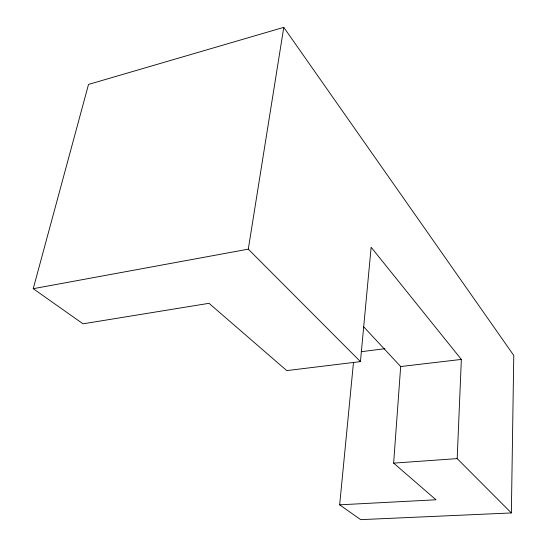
<?xml version="1.0" encoding="UTF-8"?>
<svg xmlns="http://www.w3.org/2000/svg" width="547" height="547" viewBox="0 0 547 547"><rect width="100%" height="100%" fill="white"/><g stroke="black" fill="none" stroke-linecap="round" stroke-linejoin="round"><path stroke-width="0.82" d="M511.363 512.949L513.77 355.427L283.777 27.35L88.525 84.423L33.23 288.693L83.028 323.817L209.016 303.312L286.751 370.599L360.439 361.608L371.133 247.258L461.353 359.42L457.183 458.612L511.363 512.949L360.678 519.65L339.666 504.826L353.451 362.77M339.666 504.826L435.993 499.787L393.642 463.131L400.671 366.538L363.454 326.532M360.439 361.608L248.29 249.152L283.777 27.35M33.23 288.693L248.29 249.152M361.211 351.707L384.903 348.699M400.671 366.538L461.353 359.42M393.642 463.131L457.183 458.612"/></g></svg>
